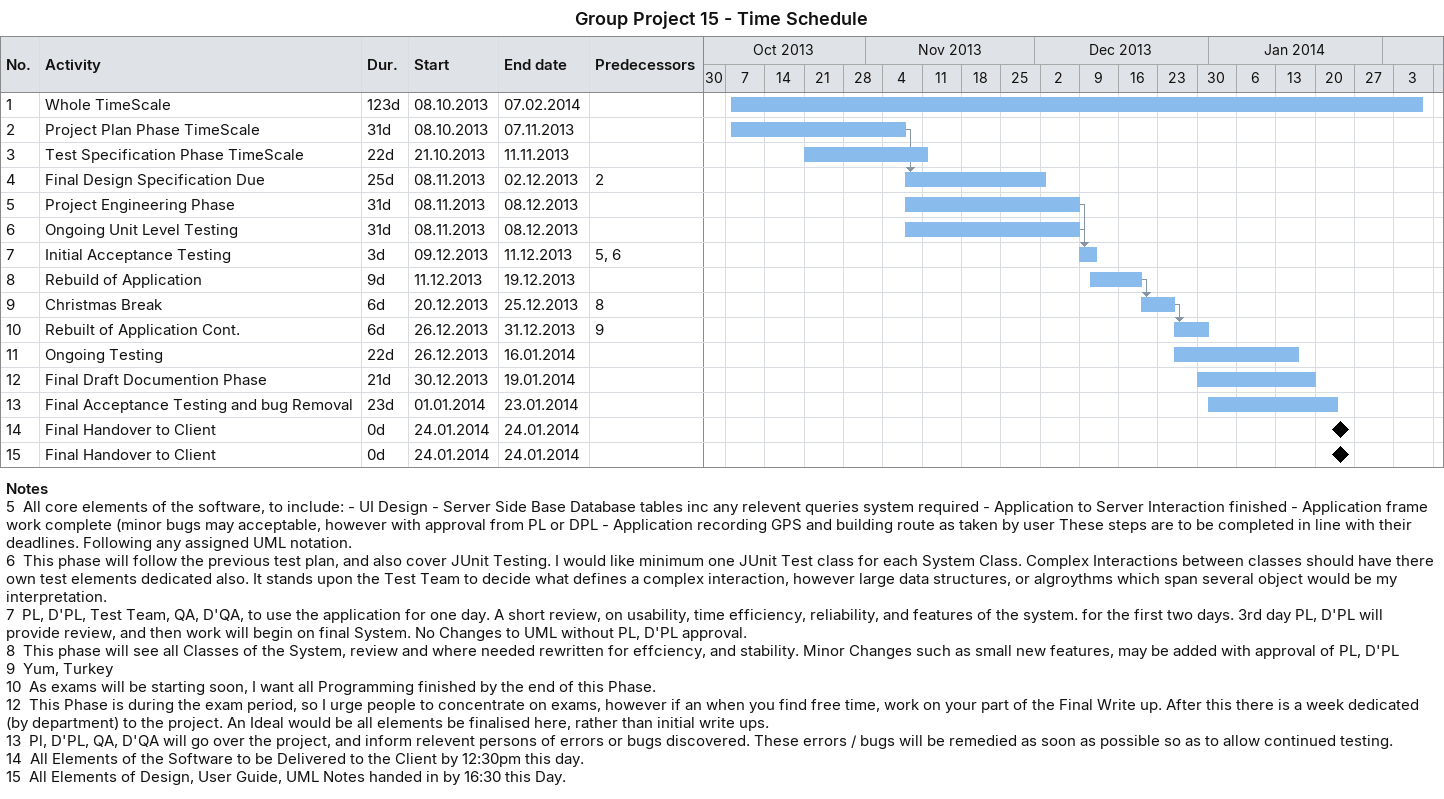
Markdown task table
Group Project 15 - Time Schedule

| ID | Task | Duration | Start | Finish | Predecessors |
|---|---|---|---|---|---|
| 1 | Whole TimeScale | 123d | 2013-10-08 | 2014-02-07 |  |
| 2 | Project Plan Phase TimeScale | 31d | 2013-10-08 | 2013-11-07 |  |
| 3 | Test Specification Phase TimeScale | 22d | 2013-10-21 | 2013-11-11 |  |
| 4 | Final Design Specification Due | 25d | 2013-11-08 | 2013-12-02 | 2 |
| 5 | Project Engineering Phase | 31d | 2013-11-08 | 2013-12-08 |  |
| 6 | Ongoing Unit Level Testing | 31d | 2013-11-08 | 2013-12-08 |  |
| 7 | Initial Acceptance Testing | 3d | 2013-12-09 | 2013-12-11 | 5, 6 |
| 8 | Rebuild of Application | 9d | 2013-12-11 | 2013-12-19 |  |
| 9 | Christmas Break | 6d | 2013-12-20 | 2013-12-25 | 8 |
| 10 | Rebuilt of Application Cont. | 6d | 2013-12-26 | 2013-12-31 | 9 |
| 11 | Ongoing Testing | 22d | 2013-12-26 | 2014-01-16 |  |
| 12 | Final Draft Documention Phase | 21d | 2013-12-30 | 2014-01-19 |  |
| 13 | Final Acceptance Testing and bug Removal | 23d | 2014-01-01 | 2014-01-23 |  |
| 14 | Final Handover to Client | 0d | 2014-01-24 | 2014-01-24 |  |
| 15 | Final Handover to Client | 0d | 2014-01-24 | 2014-01-24 |  |

Notes
- 5: All core elements of the software, to include: - UI Design - Server Side Base Database tables inc any relevent queries system required - Application to Server Interaction finished - Application frame work complete (minor bugs may acceptable, however with approval from PL or DPL - Application recording GPS and building route as taken by user These steps are to be completed in line with their deadlines. Following any assigned UML notation.
- 6: This phase will follow the previous test plan, and also cover JUnit Testing. I would like minimum one JUnit Test class for each System Class. Complex Interactions between classes should have there own test elements dedicated also. It stands upon the Test Team to decide what defines a complex interaction, however large data structures, or algroythms which span several object would be my interpretation.
- 7: PL, D'PL, Test Team, QA, D'QA, to use the application for one day. A short review, on usability, time efficiency, reliability, and features of the system. for the first two days. 3rd day PL, D'PL will provide review, and then work will begin on final System. No Changes to UML without PL, D'PL approval.
- 8: This phase will see all Classes of the System, review and where needed rewritten for effciency, and stability. Minor Changes such as small new features, may be added with approval of PL, D'PL
- 9: Yum, Turkey
- 10: As exams will be starting soon, I want all Programming finished by the end of this Phase.
- 12: This Phase is during the exam period, so I urge people to concentrate on exams, however if an when you find free time, work on your part of the Final Write up. After this there is a week dedicated (by department) to the project. An Ideal would be all elements be finalised here, rather than initial write ups.
- 13: Pl, D'PL, QA, D'QA will go over the project, and inform relevent persons of errors or bugs discovered. These errors / bugs will be remedied as soon as possible so as to allow continued testing.
- 14: All Elements of the Software to be Delivered to the Client by 12:30pm this day.
- 15: All Elements of Design, User Guide, UML Notes handed in by 16:30 this Day.
